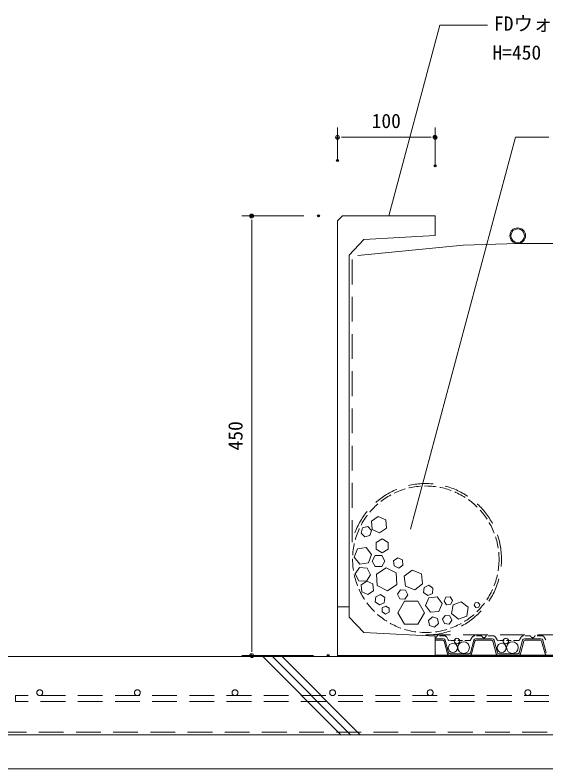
# Model space of a CAD drawing. Units: millimetres, scale not verified. Extents: x -1485 to 1485, y -1050 to 1050.
# Drawn here: x -288 to 256, y -527 to 245 of the extents above; entities that cross this region are included whole.
import ezdxf
from ezdxf.enums import TextEntityAlignment as Align

# ---------------------------------------------------------------- set-up
doc = ezdxf.new("R2010")
doc.units = ezdxf.units.MM
doc.header["$LTSCALE"] = 4
doc.header["$PDMODE"] = 32
doc.header["$PDSIZE"] = 2
for name, pattern in [('DASHED1', [1.8, 1.2, -0.6]), ('DASHED3', [4, 3, -1]), ('USER2', [9.525, 6.35, -3.175])]:
    doc.linetypes.add(name, pattern=pattern)
for name, color, linetype, lineweight in [('0-0_0', 7, 'Continuous', 18), ('0-3_HATCH', 9, 'Continuous', 18), ('0-4_KUTAI', 3, 'Continuous', 18), ('0-5_BOUSUI', 1, 'Continuous', 18), ('0-7_dannnetu', 6, 'Continuous', 18), ('0-9_buhin', 2, 'Continuous', 18), ('0-A_tensen', 7, 'USER2', 18), ('0-B_sunpo', 7, 'Continuous', 18), ('0-C_MOJI', 7, 'Continuous', 18), ('0-E_FD-L', 8, 'Continuous', 18)]:
    doc.layers.add(name, color=color, linetype=linetype, lineweight=lineweight)
doc.layers.add('0-2_DEFPOINTS', color=7, linetype='Continuous')
doc.styles.add('ＭＳ ゴシック', font='')
doc.styles.get('ＭＳ ゴシック').set_extended_font_data('MS Gothic')

# ---------------------------------------------------------------- blocks, each defined once
blk = doc.blocks.new('_Dot')
at = {"layer": '0-0_0'}
for p, q in [((-0.5, 0), (-1, 0)), ((0.25, 0), (-0.25, 0))]:
    blk.add_line(p, q, dxfattribs=at)
blk.add_circle((0, 0), 0.25, dxfattribs=at)
blk = doc.blocks.new('D2')
at = {"layer": '0-2_DEFPOINTS'}
for p in [(1439.145, 1089.225), (1507.566, 1089.225), (1517.566, 639.224)]:
    blk.add_point(p, dxfattribs=at)
at = {"layer": '0-C_MOJI'}
for p, q in [((1492.566, 1089.225), (1429.145, 1089.225)), ((1439.145, 647.224), (1439.145, 1081.225)), ((1502.566, 639.224), (1429.145, 639.224))]:
    blk.add_line(p, q, dxfattribs=at)
at = {"layer": '0-C_MOJI', "xscale": 8, "yscale": 8}
for p, rotation in [((1439.145, 1089.225), 90), ((1439.145, 639.224), 270)]:
    blk.add_blockref('_Dot', p, dxfattribs=dict(at, rotation=rotation))
at = {"layer": '0-C_MOJI', "style": 'ＭＳ ゴシック'}
blk.add_text('450', height=14.66, rotation=90, dxfattribs=at).set_placement((1434.145, 849.224), align=Align.BOTTOM_LEFT)
blk = doc.blocks.new('D3')
at = {"layer": '0-2_DEFPOINTS'}
for p in [(1626.994, 1169.798), (1526.994, 1146.088), (1626.994, 1140.498)]:
    blk.add_point(p, dxfattribs=at)
at = {"layer": '0-B_sunpo'}
for p, q in [((1526.994, 1146.588), (1526.994, 1179.798)), ((1626.994, 1140.998), (1626.994, 1179.798)), ((1534.994, 1169.798), (1618.994, 1169.798))]:
    blk.add_line(p, q, dxfattribs=at)
at = {"layer": '0-B_sunpo', "xscale": 8, "yscale": 8, "rotation": 180}
blk.add_blockref('_Dot', (1526.994, 1169.798), dxfattribs=at)
at = {"layer": '0-B_sunpo', "xscale": 8, "yscale": 8}
blk.add_blockref('_Dot', (1626.994, 1169.798), dxfattribs=at)
at = {"layer": '0-B_sunpo', "style": 'ＭＳ ゴシック'}
blk.add_text('100', height=14.66, dxfattribs=at).set_placement((1561.994, 1174.798), align=Align.BOTTOM_LEFT)

msp = doc.modelspace()

# ---------------------------------------------------------------- linework, layer by layer
at = {"layer": '0-3_HATCH'}
for p, q in [((-34.665, -411.761), (45.335, -491.761)), ((-24.665, -411.761), (55.335, -491.761)), ((-14.665, -411.761), (65.335, -491.761))]:
    msp.add_line(p, q, dxfattribs=at)
at = {"layer": '0-4_KUTAI'}
msp.add_line((791.943, -411.761), (-334.057, -411.761), dxfattribs=at)
msp.add_lwpolyline([(791.943, 11.041), (226.577, 11.041), (170.823, 9.492), (62.877, -1.302)], dxfattribs=at)
at = {"layer": '0-5_BOUSUI'}
for q in [(791.943, -410.761), (41.943, -411.761)]:
    msp.add_line((41.943, -410.761), q, dxfattribs=at)
msp.add_lwpolyline([(791.943, -526.761), (-654.417, -526.761), (-698.057, -483.121), (-698.057, -136.461)], dxfattribs=at)
at = {"layer": '0-7_dannnetu'}
msp.add_line((791.943, -491.761), (-604.417, -491.761), dxfattribs=at)
at = {"layer": '0-9_buhin'}
for p, q in [((46.943, 39.241), (41.943, 34.241)), ((46.943, 39.241), (141.943, 39.241)), ((141.943, 19.241), (141.943, 39.241)), ((41.943, -410.761), (41.943, 34.241)), ((68.919, 15.092), (141.943, 19.241)), ((53.944, -0.759), (68.919, 15.092)), ((53.944, -371.433), (53.944, -0.759)), ((53.944, -360.761), (41.943, -360.761)), ((53.944, -371.433), (68.925, -387.17)), ((68.925, -387.17), (141.943, -390.76)), ((141.943, -410.761), (141.943, -390.76)), ((141.943, -410.761), (41.943, -410.761))]:
    msp.add_line(p, q, dxfattribs=at)
for points in [[(85.06, -285.243), (92.084, -280.41), (91.41, -271.91), (83.712, -268.244), (76.688, -273.077), (77.362, -281.577)], [(66.181, -285.285), (69.956, -289.188), (75.224, -287.87), (76.716, -282.649), (72.941, -278.746), (67.673, -280.064)], [(81.665, -301.929), (87.782, -305.494), (93.928, -301.979), (93.957, -294.899), (87.839, -291.334), (81.694, -294.849)], [(59.082, -310.106), (64.789, -317.136), (73.731, -315.709), (76.966, -307.251), (71.259, -300.221), (62.317, -301.648)], [(87.298, -319.704), (90.59, -314.001), (87.298, -308.298), (80.713, -308.298), (77.421, -314.001), (80.713, -319.704)], [(99.856, -318.985), (104.685, -321.182), (109.002, -318.099), (108.49, -312.818), (103.661, -310.621), (99.344, -313.705)], [(63.692, -334.244), (71.536, -334.717), (75.868, -328.161), (72.356, -321.131), (64.512, -320.657), (60.18, -327.214)], [(102.211, -326.142), (91.675, -320.869), (81.841, -327.357), (82.543, -339.118), (93.079, -344.39), (102.913, -337.902)], [(127.867, -327.197), (118.457, -323.284), (110.364, -329.478), (111.681, -339.583), (121.091, -343.496), (129.184, -337.302)], [(73.161, -348.293), (78.868, -344.339), (78.297, -337.419), (72.019, -334.454), (66.312, -338.409), (66.883, -345.328)], [(139.341, -347.051), (139.78, -341.779), (135.433, -338.762), (130.648, -341.019), (130.209, -346.291), (134.555, -349.308)], [(111.753, -343.875), (106.486, -343.435), (103.471, -347.778), (105.725, -352.559), (110.992, -352.999), (114.007, -348.656)], [(85.059, -358.879), (89.917, -356.615), (90.386, -351.276), (85.996, -348.2), (81.138, -350.464), (80.669, -355.803)], [(145.795, -365.478), (149.307, -357.569), (144.214, -350.573), (135.609, -351.486), (132.097, -359.395), (137.19, -366.391)], [(153.728, -358.701), (158.118, -358.262), (159.932, -354.241), (157.357, -350.659), (152.967, -351.098), (151.152, -355.119)], [(91.382, -360.045), (87.723, -361.988), (87.577, -366.127), (91.089, -368.324), (94.747, -366.381), (94.894, -362.241)], [(103.882, -366.846), (110.686, -378.631), (124.295, -378.631), (131.1, -366.846), (124.295, -355.06), (110.686, -355.06)], [(174.362, -370.277), (175.797, -361.338), (168.773, -355.626), (160.314, -358.853), (158.88, -367.791), (165.903, -373.503)], [(183.086, -356.665), (182.061, -359.284), (183.817, -361.481), (186.598, -361.059), (187.622, -358.44), (185.866, -356.243)], [(157.196, -370.107), (152.367, -369.667), (149.572, -373.63), (151.606, -378.031), (156.435, -378.471), (159.23, -374.508)], [(141.39, -381.529), (145.341, -378.014), (144.273, -372.835), (139.253, -371.171), (135.302, -374.686), (136.371, -379.865)]]:
    msp.add_lwpolyline(points, close=True, dxfattribs=at)
at = {"layer": '0-9_buhin', "linetype": 'USER2'}
msp.add_lwpolyline([(-675.557, -473.801), (-645.097, -504.261), (-606.917, -504.261), (-606.917, -489.261), (791.943, -489.261)], dxfattribs=at)
at = {"layer": '0-9_buhin'}
for radius in [8, 7]:
    msp.add_circle((226.577, 19.041), radius, dxfattribs=at)
at = {"layer": '0-A_tensen'}
msp.add_line((791.943, -457.761), (-288.057, -457.761), dxfattribs=at)
msp.add_lwpolyline([(791.943, -451.761), (-288.057, -451.761), (-288.057, -457.761)], dxfattribs=at)
for centre in [(-263.057, -448.761), (-163.057, -448.761), (-63.057, -448.761), (36.943, -448.761), (136.943, -448.761), (236.943, -448.761)]:
    msp.add_circle(centre, 3, dxfattribs=at)
at = {"layer": '0-C_MOJI'}
for p, q in [((94.443, 39.241), (146.75, 234.453)), ((146.75, 234.453), (195.797, 234.453)), ((116.909, -281.452), (224.491, 120.051)), ((224.491, 120.051), (258.42, 120.051))]:
    msp.add_line(p, q, dxfattribs=at)
at = {"layer": '0-E_FD-L', "color": 4, "linetype": 'USER2'}
for p, q in [((56.943, -5.443), (56.943, -294.686)), ((132.448, -389.661), (791.943, -389.661))]:
    msp.add_line(p, q, dxfattribs=at)
at = {"layer": '0-E_FD-L'}
for p, q in [((150.409, -393.461), (141.943, -393.461)), ((149.641, -394.961), (141.943, -394.961)), ((154.548, -408.978), (151.09, -396.072)), ((155.799, -407.849), (152.341, -394.943)), ((181.546, -394.943), (178.088, -407.849)), ((182.796, -396.072), (179.338, -408.978)), ((204.548, -408.978), (201.09, -396.072)), ((205.799, -407.849), (202.341, -394.943)), ((231.546, -394.943), (228.088, -407.849)), ((232.796, -396.072), (229.338, -408.978)), ((254.548, -408.978), (251.09, -396.072)), ((255.799, -407.849), (252.341, -394.943)), ((176.639, -408.961), (157.248, -408.961)), ((226.639, -408.961), (207.248, -408.961)), ((177.406, -410.461), (156.48, -410.461)), ((227.406, -410.461), (206.48, -410.461))]:
    msp.add_line(p, q, dxfattribs=at)
at = {"layer": '0-E_FD-L', "linetype": 'DASHED1'}
for p, q in [((151.245, -390.461), (144.772, -390.461)), ((155.506, -394.732), (153.817, -391.917)), ((180.069, -391.917), (178.38, -394.732)), ((189.115, -390.461), (182.642, -390.461)), ((201.245, -390.461), (194.772, -390.461)), ((205.506, -394.732), (203.817, -391.917)), ((230.069, -391.917), (228.38, -394.732)), ((239.115, -390.461), (232.642, -390.461)), ((251.245, -390.461), (244.772, -390.461)), ((255.506, -394.732), (253.817, -391.917)), ((177.094, -395.461), (156.793, -395.461)), ((227.094, -395.461), (206.793, -395.461))]:
    msp.add_line(p, q, dxfattribs=at)
at = {"layer": '0-E_FD-L', "color": 6}
msp.add_line((791.943, -410.461), (141.943, -410.461), dxfattribs=at)
at = {"layer": '0-E_FD-L', "color": 7}
msp.add_line((791.943, -410.761), (141.943, -410.761), dxfattribs=at)
at = {"layer": '0-E_FD-L'}
for points in [[(200.409, -393.461), (191.943, -393.461), (183.478, -393.461)], [(250.409, -393.461), (241.943, -393.461), (233.478, -393.461)], [(199.641, -394.961), (191.943, -394.961), (184.245, -394.961)], [(249.641, -394.961), (241.943, -394.961), (234.245, -394.961)]]:
    msp.add_lwpolyline(points, dxfattribs=at)
at = {"layer": '0-E_FD-L', "color": 4, "linetype": 'DASHED3'}
msp.add_circle((132.448, -312.161), 75, dxfattribs=at)
at = {"layer": '0-E_FD-L'}
for centre, radius in [((164.391, -395.857), 2.82), ((214.391, -395.857), 2.82), ((160.161, -402.843), 4.654), ((171.16, -402.561), 5.923), ((210.161, -402.843), 4.654), ((221.16, -402.561), 5.923)]:
    msp.add_circle(centre, radius, dxfattribs=at)
at = {"layer": '0-E_FD-L', "color": 4, "linetype": 'USER2'}
for start, end in [(0, 166.96917), (270, 0)]:
    msp.add_arc((132.448, -312.161), 77.5, start, end, dxfattribs=at)
at = {"layer": '0-E_FD-L', "linetype": 'DASHED1'}
for centre, radius, start, end in [((141.943, -390.461), 2, 270, 340.52878), ((144.772, -391.461), 1, 90, 160.52878), ((151.245, -393.461), 3, 30.96376, 90), ((182.642, -393.461), 3, 90, 149.03624), ((189.115, -391.461), 1, 19.47122, 90), ((191.943, -390.461), 2, 199.47122, 270), ((191.943, -390.461), 2, 270, 340.52878), ((194.772, -391.461), 1, 90, 160.52878), ((201.245, -393.461), 3, 30.96376, 90), ((232.642, -393.461), 3, 90, 149.03624), ((239.115, -391.461), 1, 19.47122, 90), ((241.943, -390.461), 2, 199.47122, 270), ((241.943, -390.461), 2, 270, 340.52878), ((244.772, -391.461), 1, 90, 160.52878), ((251.245, -393.461), 3, 30.96376, 90), ((156.793, -393.961), 1.5, 210.96376, 270), ((177.094, -393.961), 1.5, 270, 329.03624), ((206.793, -393.961), 1.5, 210.96376, 270), ((227.094, -393.961), 1.5, 270, 329.03624)]:
    msp.add_arc(centre, radius, start, end, dxfattribs=at)
at = {"layer": '0-E_FD-L'}
for centre, radius, start, end in [((150.409, -395.461), 2, 15, 90), ((183.478, -395.461), 2, 90, 165), ((200.409, -395.461), 2, 15, 90), ((233.478, -395.461), 2, 90, 165), ((250.409, -395.461), 2, 15, 90), ((149.641, -396.461), 1.5, 15, 90), ((184.245, -396.461), 1.5, 90, 165), ((199.641, -396.461), 1.5, 15, 90), ((234.245, -396.461), 1.5, 90, 165), ((249.641, -396.461), 1.5, 15, 90), ((157.248, -407.461), 1.5, 195, 270), ((176.639, -407.461), 1.5, 270, 345), ((207.248, -407.461), 1.5, 195, 270), ((226.639, -407.461), 1.5, 270, 345), ((156.48, -408.461), 2, 195, 270), ((177.406, -408.461), 2, 270, 345), ((206.48, -408.461), 2, 195, 270), ((227.406, -408.461), 2, 270, 345), ((256.48, -408.461), 2, 195, 270)]:
    msp.add_arc(centre, radius, start, end, dxfattribs=at)

# ---------------------------------------------------------------- block references
at = {"layer": '0-B_sunpo'}
msp.add_blockref('D3', (-1485.05, -1049.984), dxfattribs=at)
at = {"layer": '0-C_MOJI'}
msp.add_blockref('D2', (-1485.05, -1049.984), dxfattribs=at)

# ---------------------------------------------------------------- texts
at = {"layer": '0-C_MOJI', "style": 'ＭＳ ゴシック'}
for s, p in [('FDウォールGRC450', (202.297, 224.453)), ('H=450', (200.767, 194.863))]:
    msp.add_text(s, height=14.66, dxfattribs=at).set_placement(p, align=Align.BOTTOM_LEFT)

doc.saveas('drawing.dxf')
